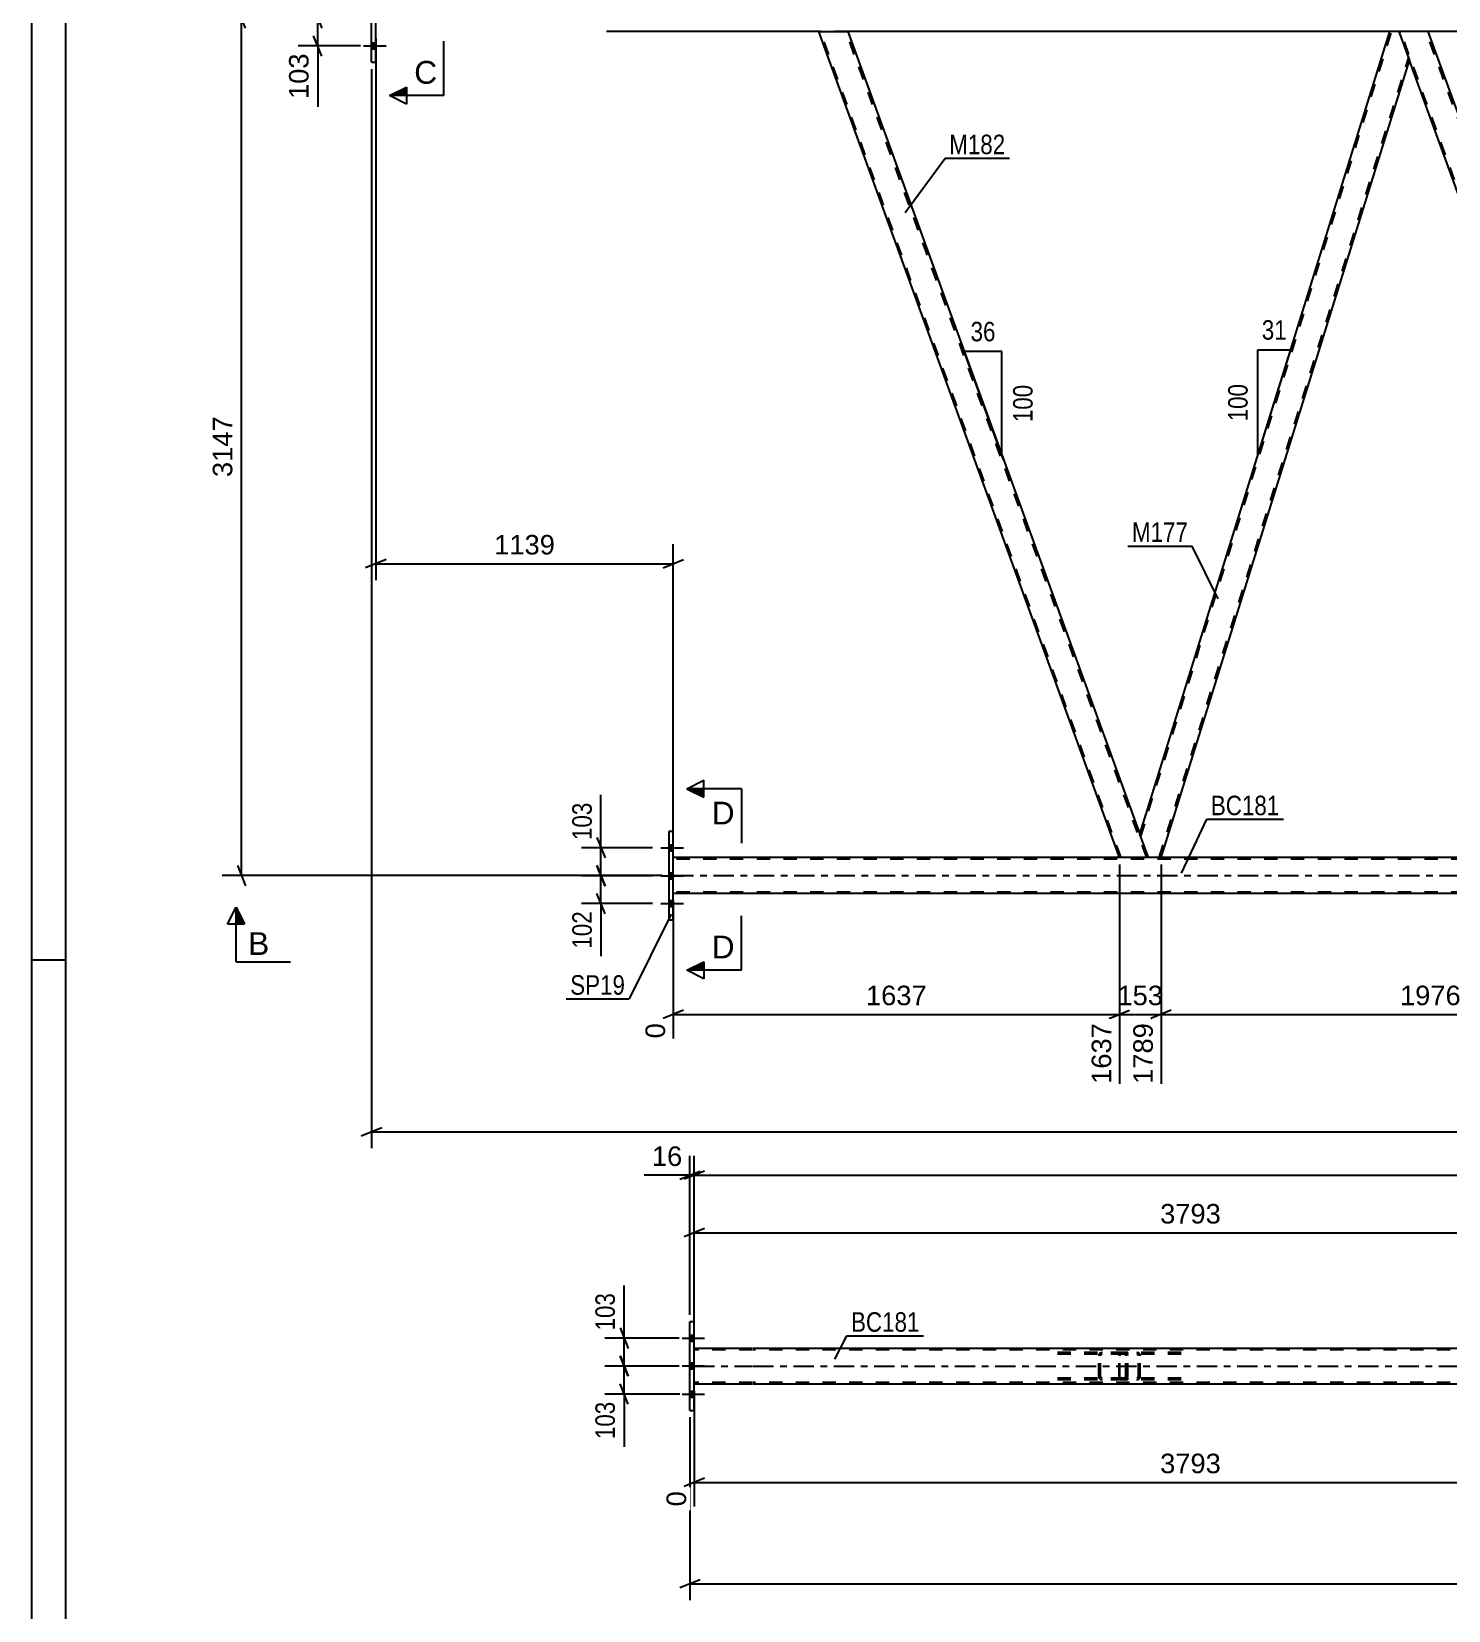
# Model space of a CAD drawing. Header units: millimetres. Extents: x 0 to 841, y 0 to 594.
# Drawn here: x 0 to 207.9, y 202.6 to 434.3 of the extents above; entities that cross this region are included whole.
import ezdxf

# ---------------------------------------------------------------- set-up
doc = ezdxf.new("R2010")
doc.units = ezdxf.units.MM
doc.linetypes.add('DXK_LINE_DOT2', pattern=[3.9198, 1.9599, -1.9599])
doc.linetypes.add('DXK_LINE_DOT3', pattern=[5.9187, 2.979, -0.9799, 0.9799, -0.9799])
doc.styles.add('Arial', font='arial.ttf', dxfattribs={"height": 0.2})
doc.styles.add('Arial Narrow', font='ARIALN.TTF', dxfattribs={"height": 0.2})

# ---------------------------------------------------------------- blocks, each defined once
blk = doc.blocks.new('Unknown-318892383-1113')
at = {"color": 5, "linetype": 'Continuous'}
for p, q in [((0, 594), (0, 0)), ((5, 589), (5, 5)), ((5, 298), (0, 298))]:
    blk.add_line(p, q, dxfattribs=at)
blk = doc.blocks.new('Part-318892383-4348 - 4224')
at = {"color": 2, "linetype": 'Continuous'}
for p, q in [((240.48, 313.06), (94.15, 313.06)), ((240.48, 307.78), (94.15, 307.78))]:
    blk.add_line(p, q, dxfattribs=at)
at = {"color": 7, "linetype": 'DXK_LINE_DOT2'}
for p, q in [((94.15, 307.78), (94.15, 313.06)), ((778.64, 312.82), (94.15, 312.82)), ((778.64, 308.02), (94.15, 308.02))]:
    blk.add_line(p, q, dxfattribs=at)
at = {"color": 7, "linetype": 'DXK_LINE_DOT3'}
blk.add_line((94.15, 310.42), (778.64, 310.42), dxfattribs=at)
blk = doc.blocks.new('Part-318892383-4353 - 4224')
at = {"color": 2, "linetype": 'Continuous'}
for p, q in [((115.49, 434.28), (84.35, 434.28)), ((199.31, 434.28), (119.75, 434.28)), ((284.44, 434.28), (204.89, 434.28))]:
    blk.add_line(p, q, dxfattribs=at)
at = {"color": 7, "linetype": 'DXK_LINE_DOT2'}
for p, q in [((119.75, 434.28), (115.49, 434.28)), ((204.89, 434.28), (199.31, 434.28))]:
    blk.add_line(p, q, dxfattribs=at)
blk = doc.blocks.new('Bolt-318892383-4504 - 4224')
at = {"linetype": 'Continuous'}
for points in [[(94.15, 314.08), (94.15, 314.96), (93.51, 314.96), (93.51, 314.08)], [(94.15, 314.08), (94.15, 314.96), (93.51, 314.96), (93.51, 314.08)], [(94.15, 314.08), (94.15, 314.96), (93.51, 314.96), (93.51, 314.08)], [(94.15, 309.96), (94.15, 310.84), (93.51, 310.84), (93.51, 309.96)], [(94.15, 309.96), (94.15, 310.84), (93.51, 310.84), (93.51, 309.96)], [(94.15, 305.88), (94.15, 306.76), (93.51, 306.76), (93.51, 305.88)], [(94.15, 305.88), (94.15, 306.76), (93.51, 306.76), (93.51, 305.88)], [(94.15, 305.88), (94.15, 306.76), (93.51, 306.76), (93.51, 305.88)]]:
    blk.add_hatch(color=1, dxfattribs=at).paths.add_polyline_path(points)
at = {"color": 1, "linetype": 'Continuous'}
for p, q in [((92.35, 314.52), (95.67, 314.52)), ((92.35, 314.52), (95.67, 314.52)), ((92.35, 314.52), (95.67, 314.52)), ((93.51, 314.96), (94.15, 314.96)), ((93.51, 314.96), (94.15, 314.96)), ((93.51, 314.96), (94.15, 314.96)), ((93.51, 314.08), (94.15, 314.08)), ((93.51, 314.08), (94.15, 314.08)), ((93.51, 314.08), (94.15, 314.08)), ((93.51, 310.84), (94.15, 310.84)), ((93.51, 310.84), (94.15, 310.84)), ((92.35, 310.4), (95.67, 310.4)), ((92.35, 310.4), (95.67, 310.4)), ((93.51, 309.96), (94.15, 309.96)), ((93.51, 309.96), (94.15, 309.96)), ((92.35, 306.32), (95.67, 306.32)), ((92.35, 306.32), (95.67, 306.32)), ((92.35, 306.32), (95.67, 306.32)), ((93.51, 306.76), (94.15, 306.76)), ((93.51, 306.76), (94.15, 306.76)), ((93.51, 306.76), (94.15, 306.76)), ((93.51, 305.88), (94.15, 305.88)), ((93.51, 305.88), (94.15, 305.88)), ((93.51, 305.88), (94.15, 305.88))]:
    blk.add_line(p, q, dxfattribs=at)
blk = doc.blocks.new('Bolt-318892383-4507 - 4224')
at = {"linetype": 'Continuous'}
for points in [[(50.51, 439.94), (50.51, 440.82), (49.87, 440.82), (49.87, 439.94)], [(50.51, 439.94), (50.51, 440.82), (49.87, 440.82), (49.87, 439.94)], [(50.51, 439.94), (50.51, 440.82), (49.87, 440.82), (49.87, 439.94)], [(50.51, 435.82), (50.51, 436.7), (49.87, 436.7), (49.87, 435.82)], [(50.51, 435.82), (50.51, 436.7), (49.87, 436.7), (49.87, 435.82)], [(50.51, 431.74), (50.51, 432.62), (49.87, 432.62), (49.87, 431.74)], [(50.51, 431.74), (50.51, 432.62), (49.87, 432.62), (49.87, 431.74)], [(50.51, 431.74), (50.51, 432.62), (49.87, 432.62), (49.87, 431.74)]]:
    blk.add_hatch(color=1, dxfattribs=at).paths.add_polyline_path(points)
at = {"color": 1, "linetype": 'Continuous'}
for p, q in [((48.71, 440.38), (52.03, 440.38)), ((48.71, 440.38), (52.03, 440.38)), ((48.71, 440.38), (52.03, 440.38)), ((49.87, 440.82), (50.51, 440.82)), ((49.87, 440.82), (50.51, 440.82)), ((49.87, 440.82), (50.51, 440.82)), ((49.87, 439.94), (50.51, 439.94)), ((49.87, 439.94), (50.51, 439.94)), ((49.87, 439.94), (50.51, 439.94)), ((48.71, 436.26), (52.03, 436.26)), ((48.71, 436.26), (52.03, 436.26)), ((49.87, 436.7), (50.51, 436.7)), ((49.87, 436.7), (50.51, 436.7)), ((49.87, 435.82), (50.51, 435.82)), ((49.87, 435.82), (50.51, 435.82)), ((48.71, 432.18), (52.03, 432.18)), ((48.71, 432.18), (52.03, 432.18)), ((48.71, 432.18), (52.03, 432.18)), ((49.87, 432.62), (50.51, 432.62)), ((49.87, 432.62), (50.51, 432.62)), ((49.87, 432.62), (50.51, 432.62)), ((49.87, 431.74), (50.51, 431.74)), ((49.87, 431.74), (50.51, 431.74)), ((49.87, 431.74), (50.51, 431.74))]:
    blk.add_line(p, q, dxfattribs=at)
blk = doc.blocks.new('Part-318892383-4591 - 4224')
at = {"color": 2, "linetype": 'Continuous'}
for p, q in [((204.89, 434.28), (200.63, 434.28)), ((204.89, 434.28), (247.25, 317.88)), ((242.99, 317.88), (202.18, 430.03))]:
    blk.add_line(p, q, dxfattribs=at)
at = {"color": 7, "linetype": 'DXK_LINE_DOT2'}
for p, q in [((200.63, 434.28), (202.18, 430.03)), ((245, 313.06), (200.88, 434.28)), ((200.88, 434.28), (200.9, 434.28)), ((248.75, 313.06), (204.63, 434.28)), ((244.75, 313.06), (242.99, 317.88)), ((249.01, 313.06), (247.25, 317.88)), ((249.01, 313.06), (244.75, 313.06))]:
    blk.add_line(p, q, dxfattribs=at)
blk = doc.blocks.new('Part-318892383-4602 - 4224')
at = {"color": 2, "linetype": 'Continuous'}
for p, q in [((159.61, 313.06), (115.49, 434.28)), ((115.49, 434.28), (119.75, 434.28)), ((119.75, 434.28), (162.61, 316.53))]:
    blk.add_line(p, q, dxfattribs=at)
at = {"color": 7, "linetype": 'DXK_LINE_DOT2'}
for p, q in [((159.87, 313.06), (115.75, 434.28)), ((115.75, 434.28), (115.77, 434.28)), ((163.62, 313.06), (119.5, 434.28)), ((163.87, 313.06), (162.61, 316.53)), ((163.87, 313.06), (159.61, 313.06))]:
    blk.add_line(p, q, dxfattribs=at)
blk = doc.blocks.new('Part-318892383-4633 - 4224')
at = {"color": 2, "linetype": 'Continuous'}
for p, q in [((162.61, 316.53), (199.31, 434.28)), ((200.63, 434.28), (199.31, 434.28)), ((200.63, 434.28), (202.18, 430.03)), ((165.72, 313.06), (202.18, 430.03)), ((163.87, 313.06), (162.61, 316.53))]:
    blk.add_line(p, q, dxfattribs=at)
at = {"color": 7, "linetype": 'DXK_LINE_DOT2'}
for p, q in [((162.74, 316.16), (199.56, 434.28)), ((165.47, 313.06), (202.04, 430.4)), ((165.72, 313.06), (163.87, 313.06))]:
    blk.add_line(p, q, dxfattribs=at)
blk = doc.blocks.new('Part-318892383-4674 - 4224')
at = {"color": 2, "linetype": 'Continuous'}
for p, q in [((94.15, 316.92), (93.51, 316.92)), ((93.51, 316.92), (93.51, 303.92)), ((94.15, 303.92), (94.15, 316.92)), ((93.51, 303.92), (94.15, 303.92))]:
    blk.add_line(p, q, dxfattribs=at)
blk = doc.blocks.new('Part-318892383-4689 - 4224')
at = {"color": 2, "linetype": 'Continuous'}
for p, q in [((49.87, 429.78), (49.87, 442.78)), ((50.51, 442.78), (49.87, 442.78)), ((50.51, 429.78), (50.51, 442.78)), ((49.87, 429.78), (50.51, 429.78))]:
    blk.add_line(p, q, dxfattribs=at)
blk = doc.blocks.new('Bolt-318892383-3710 - 3679')
at = {"linetype": 'Continuous'}
for points in [[(97.24, 242.11), (97.24, 242.99), (96.6, 242.99), (96.6, 242.11)], [(97.24, 242.11), (97.24, 242.99), (96.6, 242.99), (96.6, 242.11)], [(97.24, 242.11), (97.24, 242.99), (96.6, 242.99), (96.6, 242.11)], [(97.24, 238.03), (97.24, 238.91), (96.6, 238.91), (96.6, 238.03)], [(97.24, 238.03), (97.24, 238.91), (96.6, 238.91), (96.6, 238.03)], [(97.24, 233.91), (97.24, 234.79), (96.6, 234.79), (96.6, 233.91)], [(97.24, 233.91), (97.24, 234.79), (96.6, 234.79), (96.6, 233.91)], [(97.24, 233.91), (97.24, 234.79), (96.6, 234.79), (96.6, 233.91)]]:
    blk.add_hatch(color=1, dxfattribs=at).paths.add_polyline_path(points)
at = {"color": 1, "linetype": 'Continuous'}
for p, q in [((95.44, 242.55), (98.76, 242.55)), ((95.44, 242.55), (98.76, 242.55)), ((95.44, 242.55), (98.76, 242.55)), ((96.6, 242.99), (97.24, 242.99)), ((96.6, 242.99), (97.24, 242.99)), ((96.6, 242.99), (97.24, 242.99)), ((96.6, 242.11), (97.24, 242.11)), ((96.6, 242.11), (97.24, 242.11)), ((96.6, 242.11), (97.24, 242.11)), ((96.6, 238.91), (97.24, 238.91)), ((96.6, 238.91), (97.24, 238.91)), ((95.44, 238.47), (98.76, 238.47)), ((95.44, 238.47), (98.76, 238.47)), ((96.6, 238.03), (97.24, 238.03)), ((96.6, 238.03), (97.24, 238.03)), ((95.44, 234.35), (98.76, 234.35)), ((95.44, 234.35), (98.76, 234.35)), ((95.44, 234.35), (98.76, 234.35)), ((96.6, 234.79), (97.24, 234.79)), ((96.6, 234.79), (97.24, 234.79)), ((96.6, 234.79), (97.24, 234.79)), ((96.6, 233.91), (97.24, 233.91)), ((96.6, 233.91), (97.24, 233.91)), ((96.6, 233.91), (97.24, 233.91))]:
    blk.add_line(p, q, dxfattribs=at)
blk = doc.blocks.new('Part-318892383-3932 - 3679')
at = {"color": 2, "linetype": 'Continuous'}
for p, q in [((97.24, 244.95), (96.6, 244.95)), ((96.6, 231.95), (96.6, 244.95)), ((97.24, 231.95), (97.24, 244.95)), ((96.6, 231.95), (97.24, 231.95))]:
    blk.add_line(p, q, dxfattribs=at)
blk = doc.blocks.new('Part-318892383-3739 - 3679')
at = {"color": 2, "linetype": 'Continuous'}
for p, q in [((97.24, 241.09), (105.76, 241.09)), ((105.86, 241.09), (764.77, 241.09)), ((105.76, 235.81), (97.24, 235.81)), ((242.04, 235.81), (105.86, 235.81))]:
    blk.add_line(p, q, dxfattribs=at)
at = {"color": 7, "linetype": 'DXK_LINE_DOT2'}
for p, q in [((97.24, 235.81), (97.24, 241.09)), ((105.76, 240.85), (97.24, 240.85)), ((764.77, 240.85), (105.86, 240.85)), ((105.76, 236.05), (97.24, 236.05)), ((764.77, 236.05), (105.86, 236.05))]:
    blk.add_line(p, q, dxfattribs=at)
at = {"color": 7, "linetype": 'DXK_LINE_DOT3'}
for p, q in [((97.24, 238.45), (105.76, 238.45)), ((105.86, 238.45), (764.77, 238.45))]:
    blk.add_line(p, q, dxfattribs=at)
blk = doc.blocks.new('Part-318892383-3816 - 3679')
at = {"color": 7, "linetype": 'DXK_LINE_DOT2'}
for p, q in [((159.59, 240.16), (159.57, 239.97)), ((159.57, 236.93), (159.57, 239.97)), ((159.65, 240.31), (159.59, 240.16)), ((159.74, 240.42), (159.65, 240.31)), ((159.7, 239.97), (159.72, 240.06)), ((159.7, 236.93), (159.7, 239.97)), ((159.72, 240.06), (159.74, 240.14)), ((159.84, 240.45), (159.74, 240.42)), ((159.74, 240.14), (159.79, 240.19)), ((159.79, 240.19), (159.84, 240.21)), ((168.7, 240.45), (159.84, 240.45)), ((168.7, 240.21), (159.84, 240.21)), ((160.83, 240.21), (160.83, 240.45)), ((162.37, 240.42), (162.17, 240.45)), ((162.17, 240.21), (162.27, 240.19)), ((162.27, 240.19), (162.35, 240.14)), ((162.35, 240.14), (162.41, 240.06)), ((162.41, 240.06), (162.43, 239.97)), ((162.43, 236.93), (162.43, 239.97)), ((162.68, 239.97), (162.64, 240.16)), ((162.68, 236.93), (162.68, 239.97)), ((159.57, 236.93), (159.59, 236.75)), ((159.59, 236.75), (159.65, 236.59)), ((159.65, 236.59), (159.74, 236.49)), ((159.72, 236.84), (159.7, 236.93)), ((159.74, 236.76), (159.72, 236.84)), ((159.79, 236.71), (159.74, 236.76)), ((159.74, 236.49), (159.84, 236.45)), ((159.84, 236.69), (159.79, 236.71)), ((168.7, 236.69), (159.84, 236.69)), ((168.7, 236.45), (159.84, 236.45)), ((160.83, 236.45), (160.83, 236.69)), ((162.27, 236.71), (162.17, 236.69)), ((162.17, 236.45), (162.37, 236.49)), ((162.35, 236.76), (162.27, 236.71)), ((162.41, 236.84), (162.35, 236.76)), ((162.43, 236.93), (162.41, 236.84)), ((162.64, 236.75), (162.68, 236.93))]:
    blk.add_line(p, q, dxfattribs=at)
for centre, start, end in [((162.19, 239.96), 23.8494, 68.8059), ((162.19, 236.95), 291.1941, 336.1506)]:
    blk.add_arc(centre, 0.492, start, end, dxfattribs=at)
blk = doc.blocks.new('Part-318892383-3902 - 3679')
at = {"color": 7, "linetype": 'DXK_LINE_DOT2'}
for p, q in [((160.32, 240.45), (149.47, 240.45)), ((160.32, 240.21), (149.47, 240.21)), ((156.61, 240.16), (156.58, 239.97)), ((156.58, 236.93), (156.58, 239.97)), ((156.83, 239.97), (156.85, 240.06)), ((156.83, 236.93), (156.83, 239.97)), ((156.85, 240.06), (156.91, 240.14)), ((157.09, 240.45), (156.89, 240.42)), ((156.91, 240.14), (156.99, 240.19)), ((156.99, 240.19), (157.09, 240.21)), ((160.52, 240.42), (160.32, 240.45)), ((160.32, 240.21), (160.42, 240.19)), ((160.42, 240.19), (160.5, 240.14)), ((160.5, 240.14), (160.56, 240.06)), ((160.56, 240.06), (160.58, 239.97)), ((160.58, 236.93), (160.58, 239.97)), ((160.83, 239.97), (160.79, 240.16)), ((160.83, 236.93), (160.83, 239.97)), ((160.32, 236.69), (149.47, 236.69)), ((160.32, 236.45), (149.47, 236.45)), ((156.58, 236.93), (156.61, 236.75)), ((156.85, 236.84), (156.83, 236.93)), ((156.91, 236.76), (156.85, 236.84)), ((156.89, 236.49), (157.09, 236.45)), ((156.99, 236.71), (156.91, 236.76)), ((157.09, 236.69), (156.99, 236.71)), ((160.42, 236.71), (160.32, 236.69)), ((160.32, 236.45), (160.52, 236.49)), ((160.5, 236.76), (160.42, 236.71)), ((160.56, 236.84), (160.5, 236.76)), ((160.58, 236.93), (160.56, 236.84)), ((160.79, 236.75), (160.83, 236.93))]:
    blk.add_line(p, q, dxfattribs=at)
for centre, start, end in [((157.07, 239.95), 110.7583, 155.68), ((160.34, 239.95), 24.32, 69.2417), ((157.07, 236.95), 204.32, 249.2417), ((160.34, 236.95), 290.7583, 335.68)]:
    blk.add_arc(centre, 0.496, start, end, dxfattribs=at)
blk = doc.blocks.new('StraightDimension-318892383-4925 - 4224')
at = {"color": 7, "linetype": 'Continuous'}
for p, q in [((159.61, 312.06), (159.61, 279.87)), ((165.72, 312.06), (165.72, 279.87)), ((158.11, 289.46), (161.11, 290.66)), ((159.61, 290.06), (165.72, 290.06)), ((167.22, 290.66), (164.22, 289.46))]:
    blk.add_line(p, q, dxfattribs=at)
at = {"color": 0}
blk.add_wipeout([(166.6, 290.81), (166.6, 295.01), (158.73, 295.01), (158.73, 290.81)], dxfattribs=at)
at = {"color": 0, "linetype": 'Continuous'}
blk.add_wipeout([(165.12, 289.36), (160.92, 289.36), (160.92, 279.27), (165.12, 279.27)], dxfattribs=at)
at = {"color": 3, "style": 'Arial'}
blk.add_text('153', height=2.865, dxfattribs=at).set_placement((159.33, 291.41))
at = {"color": 3, "linetype": 'Continuous', "style": 'Arial'}
blk.add_text('1789', height=2.865, rotation=90.0002, dxfattribs=at).set_placement((164.52, 279.87))
blk = doc.blocks.new('StraightDimension-318892383-4941 - 4224')
at = {"color": 7, "linetype": 'Continuous'}
for p, q in [((165.72, 312.06), (165.72, 279.87)), ((244.75, 312.06), (244.75, 279.87)), ((167.22, 290.66), (164.22, 289.46)), ((165.72, 290.06), (244.75, 290.06)), ((243.25, 289.46), (246.25, 290.66))]:
    blk.add_line(p, q, dxfattribs=at)
at = {"color": 0}
blk.add_wipeout([(210.28, 290.81), (210.28, 295.01), (200.19, 295.01), (200.19, 290.81)], dxfattribs=at)
at = {"color": 0, "linetype": 'Continuous'}
blk.add_wipeout([(244.15, 289.36), (239.95, 289.36), (239.95, 279.27), (244.15, 279.27)], dxfattribs=at)
at = {"color": 3, "style": 'Arial'}
blk.add_text('1976', height=2.865, dxfattribs=at).set_placement((200.79, 291.41))
at = {"color": 3, "linetype": 'Continuous', "style": 'Arial'}
blk.add_text('3765', height=2.865, rotation=90.0002, dxfattribs=at).set_placement((243.55, 279.87))
blk = doc.blocks.new('StraightDimension-318892383-5265 - 4224')
at = {"color": 7, "linetype": 'Continuous'}
for p, q in [((49.87, 428.78), (49.87, 270.41)), ((51.37, 273.41), (48.37, 272.21)), ((49.87, 272.81), (787.9, 272.81))]:
    blk.add_line(p, q, dxfattribs=at)
blk = doc.blocks.new('StraightDimension-318892383-7448 - 4224')
at = {"color": 7, "linetype": 'Continuous'}
for p, q in [((82.95, 311.9), (84.15, 308.9)), ((91.11, 310.4), (80.7, 310.4)), ((83.55, 306.32), (83.55, 310.4)), ((91.11, 306.32), (80.7, 306.32)), ((84.15, 304.82), (82.95, 307.82))]:
    blk.add_line(p, q, dxfattribs=at)
at = {"color": 0}
blk.add_wipeout([(82.8, 305.8), (78.6, 305.8), (78.6, 299.11), (82.8, 299.11)], dxfattribs=at)
at = {"color": 7, "linetype": 'Continuous'}
blk.add_line((83.55, 306.32), (83.55, 298.59), dxfattribs=at)
blk.add_line((83.55, 306.32), (83.55, 298.59), dxfattribs=at)
at = {"color": 3, "style": 'Arial Narrow'}
blk.add_text('102', height=2.863, rotation=90.0002, dxfattribs=at).set_placement((82.2, 299.71))
blk = doc.blocks.new('AngleDimension-318892383-14644 - 4224')
at = {"color": 7, "linetype": 'Continuous'}
for p, q in [((142.38, 387.33), (136.84, 387.33)), ((142.38, 372.11), (136.84, 387.33)), ((142.38, 372.11), (142.38, 387.33)), ((142.61, 371.48), (142.38, 372.11))]:
    blk.add_line(p, q, dxfattribs=at)
at = {"color": 0}
for points in [[(142.04, 388.23), (142.04, 392.43), (137.18, 392.43), (137.18, 388.23)], [(147.48, 383.06), (143.28, 383.06), (143.28, 376.37), (147.48, 376.37)]]:
    blk.add_wipeout(points, dxfattribs=at)
at = {"color": 3, "style": 'Arial Narrow'}
blk.add_text('36', height=2.863, dxfattribs=at).set_placement((137.78, 388.83))
blk.add_text('100', height=2.863, rotation=90.0002, dxfattribs=at).set_placement((146.88, 376.97))
blk = doc.blocks.new('StraightDimension-318892383-4905 - 4224')
at = {"color": 7, "linetype": 'Continuous'}
for p, q in [((49.51, 436.28), (27.95, 436.28)), ((31.4, 434.78), (30.2, 437.78)), ((30.8, 310.42), (30.8, 436.28)), ((30.2, 311.92), (31.4, 308.92)), ((92.51, 310.42), (27.95, 310.42))]:
    blk.add_line(p, q, dxfattribs=at)
at = {"color": 0}
blk.add_wipeout([(30.05, 378.4), (25.85, 378.4), (25.85, 368.31), (30.05, 368.31)], dxfattribs=at)
at = {"color": 3, "style": 'Arial'}
blk.add_text('3147', height=2.865, rotation=90.0002, dxfattribs=at).set_placement((29.45, 368.91))
blk = doc.blocks.new('StraightDimension-318892383-5192 - 4224')
at = {"color": 7, "linetype": 'Continuous'}
for p, q in [((159.61, 312.06), (159.61, 279.87)), ((94.15, 306.78), (94.15, 286.54)), ((95.65, 290.66), (92.65, 289.46)), ((94.15, 290.06), (159.61, 290.06)), ((158.11, 289.46), (161.11, 290.66))]:
    blk.add_line(p, q, dxfattribs=at)
at = {"color": 0}
blk.add_wipeout([(131.93, 290.81), (131.93, 295.01), (121.83, 295.01), (121.83, 290.81)], dxfattribs=at)
at = {"color": 0, "linetype": 'Continuous'}
for points in [[(93.55, 289.36), (89.35, 289.36), (89.35, 285.94), (93.55, 285.94)], [(159.01, 289.36), (154.81, 289.36), (154.81, 279.27), (159.01, 279.27)]]:
    blk.add_wipeout(points, dxfattribs=at)
at = {"color": 3, "style": 'Arial'}
blk.add_text('1637', height=2.865, dxfattribs=at).set_placement((122.43, 291.41))
at = {"color": 3, "linetype": 'Continuous', "style": 'Arial'}
for s, height, p in [('0', 2.87, (92.95, 286.54)), ('1637', 2.865, (158.41, 279.87))]:
    blk.add_text(s, height=height, rotation=90.0002, dxfattribs=at).set_placement(p)
blk = doc.blocks.new('StraightDimension-318892383-5218 - 4224')
at = {"color": 7, "linetype": 'Continuous'}
for p, q in [((50.51, 433.28), (50.51, 353.8)), ((52.01, 356.8), (49.01, 355.6)), ((92.65, 355.6), (95.65, 356.8)), ((94.15, 314.06), (94.15, 359.05)), ((50.51, 356.2), (94.15, 356.2))]:
    blk.add_line(p, q, dxfattribs=at)
at = {"color": 0}
blk.add_wipeout([(77.38, 356.95), (77.38, 361.15), (67.28, 361.15), (67.28, 356.95)], dxfattribs=at)
at = {"color": 3, "style": 'Arial'}
blk.add_text('1139', height=2.865, dxfattribs=at).set_placement((67.88, 357.55))
blk = doc.blocks.new('StraightDimension-318892383-5276 - 4224')
at = {"color": 7, "linetype": 'Continuous'}
for p, q in [((48.87, 436.28), (39.14, 436.28)), ((41.39, 437.78), (42.59, 434.78)), ((41.99, 432.18), (41.99, 436.28)), ((42.59, 430.68), (41.39, 433.68)), ((48.25, 432.18), (39.14, 432.18))]:
    blk.add_line(p, q, dxfattribs=at)
at = {"color": 0}
blk.add_wipeout([(41.24, 431.66), (37.04, 431.66), (37.04, 423.79), (41.24, 423.79)], dxfattribs=at)
at = {"color": 7, "linetype": 'Continuous'}
blk.add_line((41.99, 432.18), (41.99, 423.26), dxfattribs=at)
blk.add_line((41.99, 432.18), (41.99, 423.26), dxfattribs=at)
at = {"color": 3, "style": 'Arial'}
blk.add_text('103', height=2.865, rotation=90.0002, dxfattribs=at).set_placement((40.64, 424.39))
blk = doc.blocks.new('AngleDimension-318892383-5773 - 4224')
at = {"color": 7, "linetype": 'Continuous'}
for p, q in [((179.93, 387.57), (184.75, 387.57)), ((179.93, 372.1), (184.75, 387.57)), ((179.93, 372.1), (179.93, 387.57)), ((180.61, 374.29), (184.75, 387.57))]:
    blk.add_line(p, q, dxfattribs=at)
at = {"color": 0}
for points in [[(184.77, 388.47), (184.77, 392.67), (179.91, 392.67), (179.91, 388.47)], [(179.03, 383.18), (174.83, 383.18), (174.83, 376.49), (179.03, 376.49)]]:
    blk.add_wipeout(points, dxfattribs=at)
at = {"color": 3, "style": 'Arial Narrow'}
blk.add_text('31', height=2.863, dxfattribs=at).set_placement((180.51, 389.07))
blk.add_text('100', height=2.863, rotation=90.0002, dxfattribs=at).set_placement((178.43, 377.09))
blk = doc.blocks.new('StraightDimension-318892383-7450 - 4224')
at = {"color": 7, "linetype": 'Continuous'}
for p, q in [((82.95, 316.02), (84.15, 313.02)), ((91.11, 314.52), (80.7, 314.52)), ((83.55, 310.4), (83.55, 314.52)), ((84.15, 308.9), (82.95, 311.9)), ((91.11, 310.4), (80.7, 310.4))]:
    blk.add_line(p, q, dxfattribs=at)
at = {"color": 0}
blk.add_wipeout([(82.8, 321.73), (78.6, 321.73), (78.6, 315.05), (82.8, 315.05)], dxfattribs=at)
at = {"color": 7, "linetype": 'Continuous'}
blk.add_line((83.55, 314.52), (83.55, 322.26), dxfattribs=at)
blk.add_line((83.55, 314.52), (83.55, 322.26), dxfattribs=at)
at = {"color": 3, "style": 'Arial Narrow'}
blk.add_text('103', height=2.863, rotation=90.0002, dxfattribs=at).set_placement((82.2, 315.65))
blk = doc.blocks.new('StraightDimension-318892383-14698 - 3679')
at = {"color": 7, "linetype": 'Continuous'}
for p, q in [((86.34, 244.05), (87.54, 241.05)), ((95.01, 242.55), (84.09, 242.55)), ((86.94, 238.45), (86.94, 242.55)), ((87.54, 236.95), (86.34, 239.95)), ((95.01, 238.45), (84.09, 238.45))]:
    blk.add_line(p, q, dxfattribs=at)
at = {"color": 0}
blk.add_wipeout([(86.19, 249.76), (81.99, 249.76), (81.99, 243.08), (86.19, 243.08)], dxfattribs=at)
at = {"color": 7, "linetype": 'Continuous'}
blk.add_line((86.94, 242.55), (86.94, 250.29), dxfattribs=at)
blk.add_line((86.94, 242.55), (86.94, 250.29), dxfattribs=at)
at = {"color": 3, "style": 'Arial Narrow'}
blk.add_text('103', height=2.863, rotation=90.0002, dxfattribs=at).set_placement((85.59, 243.68))
blk = doc.blocks.new('StraightDimension-318892383-4041 - 3679')
at = {"color": 7, "linetype": 'Continuous'}
for p, q in [((96.6, 230.95), (96.6, 204.1)), ((98.1, 207.1), (95.1, 205.9)), ((96.6, 206.5), (774.03, 206.5))]:
    blk.add_line(p, q, dxfattribs=at)
blk = doc.blocks.new('StraightDimension-318892383-14699 - 3679')
at = {"color": 7, "linetype": 'Continuous'}
for p, q in [((86.34, 239.95), (87.54, 236.95)), ((95.01, 238.45), (84.09, 238.45)), ((86.94, 234.35), (86.94, 238.45)), ((95.12, 234.35), (84.09, 234.35)), ((87.54, 232.85), (86.34, 235.85))]:
    blk.add_line(p, q, dxfattribs=at)
at = {"color": 0}
blk.add_wipeout([(86.19, 233.83), (81.99, 233.83), (81.99, 227.14), (86.19, 227.14)], dxfattribs=at)
at = {"color": 7, "linetype": 'Continuous'}
blk.add_line((86.94, 234.35), (86.94, 226.62), dxfattribs=at)
blk.add_line((86.94, 234.35), (86.94, 226.62), dxfattribs=at)
at = {"color": 3, "style": 'Arial Narrow'}
blk.add_text('103', height=2.863, rotation=90.0002, dxfattribs=at).set_placement((85.59, 227.74))
blk = doc.blocks.new('StraightDimension-318892383-14768 - 3679')
at = {"color": 7, "linetype": 'Continuous'}
for p, q in [((97.24, 234.81), (97.24, 217.86)), ((242.84, 234.41), (242.84, 211.19)), ((98.74, 221.98), (95.74, 220.78)), ((97.24, 221.38), (242.84, 221.38)), ((241.34, 220.78), (244.34, 221.98))]:
    blk.add_line(p, q, dxfattribs=at)
at = {"color": 0}
blk.add_wipeout([(175.08, 222.13), (175.08, 226.33), (164.99, 226.33), (164.99, 222.13)], dxfattribs=at)
at = {"color": 0, "linetype": 'Continuous'}
for points in [[(96.64, 220.68), (92.44, 220.68), (92.44, 217.26), (96.64, 217.26)], [(242.24, 220.68), (238.04, 220.68), (238.04, 210.59), (242.24, 210.59)]]:
    blk.add_wipeout(points, dxfattribs=at)
at = {"color": 3, "style": 'Arial'}
blk.add_text('3793', height=2.865, dxfattribs=at).set_placement((165.59, 222.73))
at = {"color": 3, "linetype": 'Continuous', "style": 'Arial'}
for s, height, p in [('0', 2.87, (96.04, 217.86)), ('3793', 2.865, (241.64, 211.19))]:
    blk.add_text(s, height=height, rotation=90.0002, dxfattribs=at).set_placement(p)
blk = doc.blocks.new('StraightDimension-318892383-14891 - 3679')
at = {"color": 7, "linetype": 'Continuous'}
for p, q in [((97.24, 245.95), (97.24, 269.32)), ((98.74, 267.07), (95.74, 265.87)), ((97.24, 266.47), (773.39, 266.47))]:
    blk.add_line(p, q, dxfattribs=at)
blk = doc.blocks.new('StraightDimension-318892383-14892 - 3679')
at = {"color": 7, "linetype": 'Continuous'}
for p, q in [((96.6, 245.95), (96.6, 269.32)), ((97.24, 245.95), (97.24, 269.32)), ((95.1, 265.87), (98.1, 267.07)), ((98.74, 267.07), (95.74, 265.87)), ((96.6, 266.47), (97.24, 266.47))]:
    blk.add_line(p, q, dxfattribs=at)
at = {"color": 0}
blk.add_wipeout([(96.07, 267.22), (96.07, 271.42), (90.42, 271.42), (90.42, 267.22)], dxfattribs=at)
at = {"color": 7, "linetype": 'Continuous'}
blk.add_line((96.6, 266.47), (89.9, 266.47), dxfattribs=at)
blk.add_line((96.6, 266.47), (89.9, 266.47), dxfattribs=at)
at = {"color": 3, "style": 'Arial'}
blk.add_text('16', height=2.865, dxfattribs=at).set_placement((91.02, 267.82))
blk = doc.blocks.new('StraightDimension-318892383-14961 - 3679')
at = {"color": 7, "linetype": 'Continuous'}
for p, q in [((97.24, 242.09), (97.24, 260.87)), ((242.84, 242.49), (242.84, 260.87)), ((98.74, 258.62), (95.74, 257.42)), ((97.24, 258.02), (242.84, 258.02)), ((241.34, 257.42), (244.34, 258.62))]:
    blk.add_line(p, q, dxfattribs=at)
at = {"color": 0}
blk.add_wipeout([(175.08, 258.77), (175.08, 262.97), (164.99, 262.97), (164.99, 258.77)], dxfattribs=at)
at = {"color": 3, "style": 'Arial'}
blk.add_text('3793', height=2.865, dxfattribs=at).set_placement((165.59, 259.37))
blk = doc.blocks.new('Mark-318892383-4344 - 4224')
at = {"color": 0}
blk.add_wipeout([(183.09, 319.29), (183.09, 322.29), (173.04, 322.29), (173.04, 319.29)], dxfattribs=at)
blk.add_wipeout([(183.09, 319.29), (183.09, 322.29), (173.04, 322.29), (173.04, 319.29)], dxfattribs=at)
at = {"color": 30, "linetype": 'Continuous'}
for p, q in [((168.72, 310.77), (172.44, 318.69)), ((172.44, 318.69), (183.69, 318.69))]:
    blk.add_line(p, q, dxfattribs=at)
at = {"color": 3, "style": 'Arial Narrow'}
blk.add_text('BC181', height=2.863, dxfattribs=at).set_placement((173.04, 319.29))
blk = doc.blocks.new('Mark-318892383-4598 - 4224')
at = {"color": 0}
blk.add_wipeout([(142.88, 416.29), (142.88, 419.29), (134.65, 419.29), (134.65, 416.29)], dxfattribs=at)
blk.add_wipeout([(142.88, 416.29), (142.88, 419.29), (134.65, 419.29), (134.65, 416.29)], dxfattribs=at)
at = {"color": 30, "linetype": 'Continuous'}
for p, q in [((128.18, 407.72), (134.05, 415.69)), ((134.05, 415.69), (143.48, 415.69))]:
    blk.add_line(p, q, dxfattribs=at)
at = {"color": 3, "style": 'Arial Narrow'}
blk.add_text('M182', height=2.863, dxfattribs=at).set_placement((134.65, 416.29))
blk = doc.blocks.new('Mark-318892383-4629 - 4224')
at = {"color": 0}
blk.add_wipeout([(169.68, 359.39), (169.68, 362.39), (161.46, 362.39), (161.46, 359.39)], dxfattribs=at)
blk.add_wipeout([(169.68, 359.39), (169.68, 362.39), (161.46, 362.39), (161.46, 359.39)], dxfattribs=at)
at = {"color": 30, "linetype": 'Continuous'}
for p in [(160.86, 358.79), (174.13, 351.04)]:
    blk.add_line(p, (170.28, 358.79), dxfattribs=at)
at = {"color": 3, "style": 'Arial Narrow'}
blk.add_text('M177', height=2.863, dxfattribs=at).set_placement((161.46, 359.39))
blk = doc.blocks.new('Mark-318892383-4670 - 4224')
at = {"color": 0}
blk.add_wipeout([(87.08, 292.95), (87.08, 295.95), (79.04, 295.95), (79.04, 292.95)], dxfattribs=at)
blk.add_wipeout([(87.08, 292.95), (87.08, 295.95), (79.04, 295.95), (79.04, 292.95)], dxfattribs=at)
at = {"color": 30, "linetype": 'Continuous'}
for p in [(93.87, 304.79), (78.44, 292.35)]:
    blk.add_line(p, (87.68, 292.35), dxfattribs=at)
at = {"color": 3, "style": 'Arial Narrow'}
blk.add_text('SP19', height=2.863, dxfattribs=at).set_placement((79.04, 292.95))
blk = doc.blocks.new('SectionMark-318892383-5783 - 4224')
at = {"color": 6, "linetype": 'Continuous'}
for p, q in [((52.51, 448.58), (55.01, 449.83)), ((60.51, 448.58), (52.51, 448.58)), ((60.51, 424.88), (52.51, 424.88)), ((55.01, 423.63), (52.51, 424.88))]:
    blk.add_line(p, q, dxfattribs=at)
at = {"color": 0, "linetype": 'Continuous'}
for points in [[(59.51, 443.33), (59.51, 446.83), (56.14, 446.83), (56.14, 443.33)], [(59.51, 426.63), (59.51, 430.13), (56.14, 430.13), (56.14, 426.63)]]:
    blk.add_wipeout(points, dxfattribs=at)
at = {"linetype": 'Continuous'}
for points in [[(55.01, 448.58), (55.01, 447.33), (52.51, 448.58)], [(55.01, 426.13), (55.01, 424.88), (52.51, 424.88)]]:
    blk.add_hatch(color=6, dxfattribs=at).paths.add_polyline_path(points)
at = {"color": 6, "linetype": 'Continuous'}
for p, q in [((55.01, 447.33), (55.01, 449.83)), ((52.51, 448.58), (55.01, 447.33)), ((60.51, 448.58), (60.51, 440.58)), ((60.51, 424.88), (60.51, 432.88)), ((52.51, 424.88), (55.01, 426.13)), ((55.01, 426.13), (55.01, 423.63))]:
    blk.add_line(p, q, dxfattribs=at)
at = {"color": 3, "linetype": 'Continuous', "style": 'Arial'}
for p in [(56.14, 443.33), (56.14, 426.63)]:
    blk.add_text('C', height=3.34, dxfattribs=at).set_placement(p)
blk = doc.blocks.new('SectionMark-318892383-5787 - 4224')
at = {"color": 6, "linetype": 'Continuous'}
for p in [(28.76, 303.28), (30.01, 297.78)]:
    blk.add_line(p, (30.01, 305.78), dxfattribs=at)
at = {"color": 0, "linetype": 'Continuous'}
blk.add_wipeout([(34.87, 298.78), (34.87, 302.28), (31.76, 302.28), (31.76, 298.78)], dxfattribs=at)
at = {"linetype": 'Continuous'}
blk.add_hatch(color=6, dxfattribs=at).paths.add_polyline_path([(31.26, 303.28), (30.01, 303.28), (30.01, 305.78)])
at = {"color": 6, "linetype": 'Continuous'}
for p, q in [((30.01, 305.78), (31.26, 303.28)), ((31.26, 303.28), (28.76, 303.28)), ((30.01, 297.78), (38.01, 297.78))]:
    blk.add_line(p, q, dxfattribs=at)
at = {"color": 3, "linetype": 'Continuous', "style": 'Arial'}
blk.add_text('B', height=3.34, dxfattribs=at).set_placement((31.76, 298.78))
blk = doc.blocks.new('SectionMark-318892383-5793 - 4224')
at = {"color": 6, "linetype": 'Continuous'}
for p, q in [((96.15, 323.18), (98.65, 324.43)), ((104.15, 323.18), (96.15, 323.18)), ((104.15, 296.53), (96.15, 296.53)), ((98.65, 295.28), (96.15, 296.53))]:
    blk.add_line(p, q, dxfattribs=at)
at = {"color": 0, "linetype": 'Continuous'}
for points in [[(103.15, 317.93), (103.15, 321.43), (99.78, 321.43), (99.78, 317.93)], [(103.15, 298.28), (103.15, 301.78), (99.78, 301.78), (99.78, 298.28)]]:
    blk.add_wipeout(points, dxfattribs=at)
at = {"linetype": 'Continuous'}
for points in [[(98.65, 323.18), (98.65, 321.93), (96.15, 323.18)], [(98.65, 297.78), (98.65, 296.53), (96.15, 296.53)]]:
    blk.add_hatch(color=6, dxfattribs=at).paths.add_polyline_path(points)
at = {"color": 6, "linetype": 'Continuous'}
for p, q in [((98.65, 321.93), (98.65, 324.43)), ((96.15, 323.18), (98.65, 321.93)), ((104.15, 323.18), (104.15, 315.18)), ((104.15, 296.53), (104.15, 304.53)), ((96.15, 296.53), (98.65, 297.78)), ((98.65, 297.78), (98.65, 295.28))]:
    blk.add_line(p, q, dxfattribs=at)
at = {"color": 3, "linetype": 'Continuous', "style": 'Arial'}
for p in [(99.78, 317.93), (99.78, 298.28)]:
    blk.add_text('D', height=3.34, dxfattribs=at).set_placement(p)
blk = doc.blocks.new('Mark-318892383-3735 - 3679')
at = {"color": 0}
blk.add_wipeout([(130.29, 243.49), (130.29, 246.49), (120.24, 246.49), (120.24, 243.49)], dxfattribs=at)
blk.add_wipeout([(130.29, 243.49), (130.29, 246.49), (120.24, 246.49), (120.24, 243.49)], dxfattribs=at)
at = {"color": 30, "linetype": 'Continuous'}
for p, q in [((117.88, 239.48), (119.64, 242.89)), ((119.64, 242.89), (130.89, 242.89))]:
    blk.add_line(p, q, dxfattribs=at)
at = {"color": 3, "style": 'Arial Narrow'}
blk.add_text('BC181', height=2.863, dxfattribs=at).set_placement((120.24, 243.49))

msp = doc.modelspace()

# ---------------------------------------------------------------- block references
for name in ['Unknown-318892383-1113', 'Part-318892383-4689 - 4224', 'Bolt-318892383-4507 - 4224', 'Part-318892383-4353 - 4224', 'Part-318892383-4602 - 4224', 'Part-318892383-4633 - 4224', 'Part-318892383-4591 - 4224', 'Part-318892383-4674 - 4224', 'Bolt-318892383-4504 - 4224', 'Part-318892383-4348 - 4224', 'Part-318892383-3932 - 3679', 'Bolt-318892383-3710 - 3679', 'Part-318892383-3739 - 3679', 'Part-318892383-3902 - 3679', 'Part-318892383-3816 - 3679']:
    msp.add_blockref(name, (0, 0))

# ---------------------------------------------------------------- next in the draw order: block references
for name in ['StraightDimension-318892383-4925 - 4224', 'StraightDimension-318892383-14698 - 3679', 'StraightDimension-318892383-4041 - 3679']:
    msp.add_blockref(name, (0, 0))

# ---------------------------------------------------------------- next in the draw order: block references
for name in ['StraightDimension-318892383-4941 - 4224', 'StraightDimension-318892383-14699 - 3679']:
    msp.add_blockref(name, (0, 0))

# ---------------------------------------------------------------- next in the draw order: block references
for name in ['StraightDimension-318892383-5265 - 4224', 'StraightDimension-318892383-14768 - 3679']:
    msp.add_blockref(name, (0, 0))

# ---------------------------------------------------------------- next in the draw order: block references
for name in ['Mark-318892383-4598 - 4224', 'AngleDimension-318892383-14644 - 4224', 'AngleDimension-318892383-5773 - 4224', 'Mark-318892383-4629 - 4224', 'Mark-318892383-4344 - 4224', 'StraightDimension-318892383-7448 - 4224', 'StraightDimension-318892383-14891 - 3679']:
    msp.add_blockref(name, (0, 0))

# ---------------------------------------------------------------- next in the draw order: block references
for name in ['StraightDimension-318892383-4905 - 4224', 'StraightDimension-318892383-14892 - 3679']:
    msp.add_blockref(name, (0, 0))

# ---------------------------------------------------------------- next in the draw order: block references
for name in ['StraightDimension-318892383-5218 - 4224', 'StraightDimension-318892383-5192 - 4224', 'StraightDimension-318892383-14961 - 3679']:
    msp.add_blockref(name, (0, 0))

# ---------------------------------------------------------------- next in the draw order: block references
for name in ['SectionMark-318892383-5783 - 4224', 'StraightDimension-318892383-5276 - 4224', 'StraightDimension-318892383-7450 - 4224', 'Mark-318892383-4670 - 4224', 'Mark-318892383-3735 - 3679']:
    msp.add_blockref(name, (0, 0))

# ---------------------------------------------------------------- next in the draw order: block references
msp.add_blockref('SectionMark-318892383-5787 - 4224', (0, 0))

# ---------------------------------------------------------------- next in the draw order: block references
msp.add_blockref('SectionMark-318892383-5793 - 4224', (0, 0))

doc.saveas('drawing.dxf')
